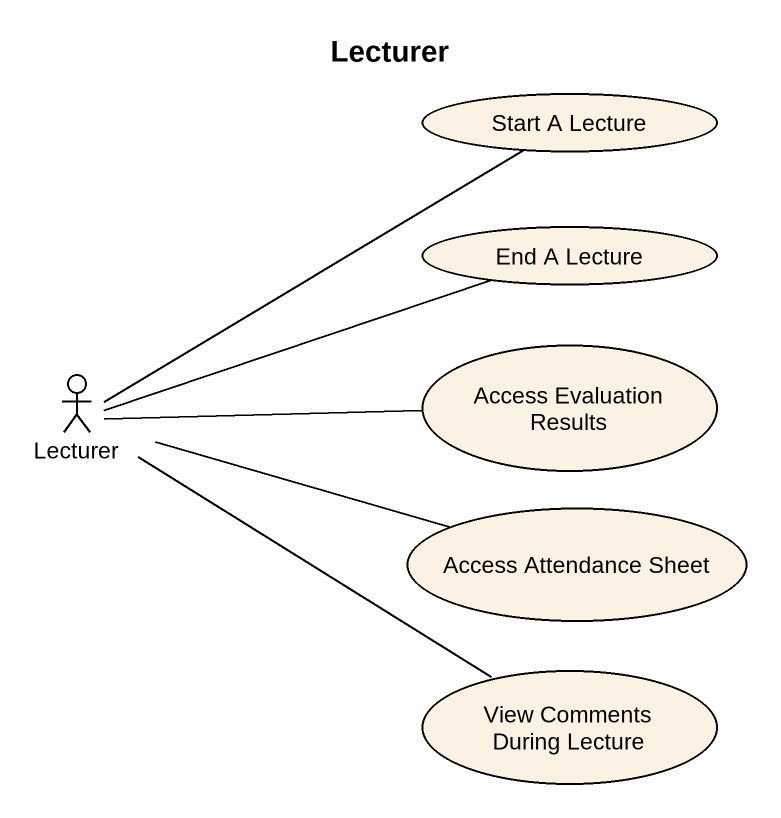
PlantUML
@startuml
title Lecturer
usecase "Start A Lecture" as Start_A_Lecture
usecase "End A Lecture" as End_A_Lecture
actor Lecturer
usecase "Access Evaluation Results" as Access_Evaluation_Results
usecase "Access Attendance Sheet" as Access_Attendance_Sheet
usecase "View Comments During Lecture" as View_Comments_During_Lecture
Lecturer -up- Start_A_Lecture
Lecturer -right- End_A_Lecture
Lecturer -right- Access_Evaluation_Results
Lecturer -right- Access_Attendance_Sheet
Lecturer -- View_Comments_During_Lecture
@enduml
